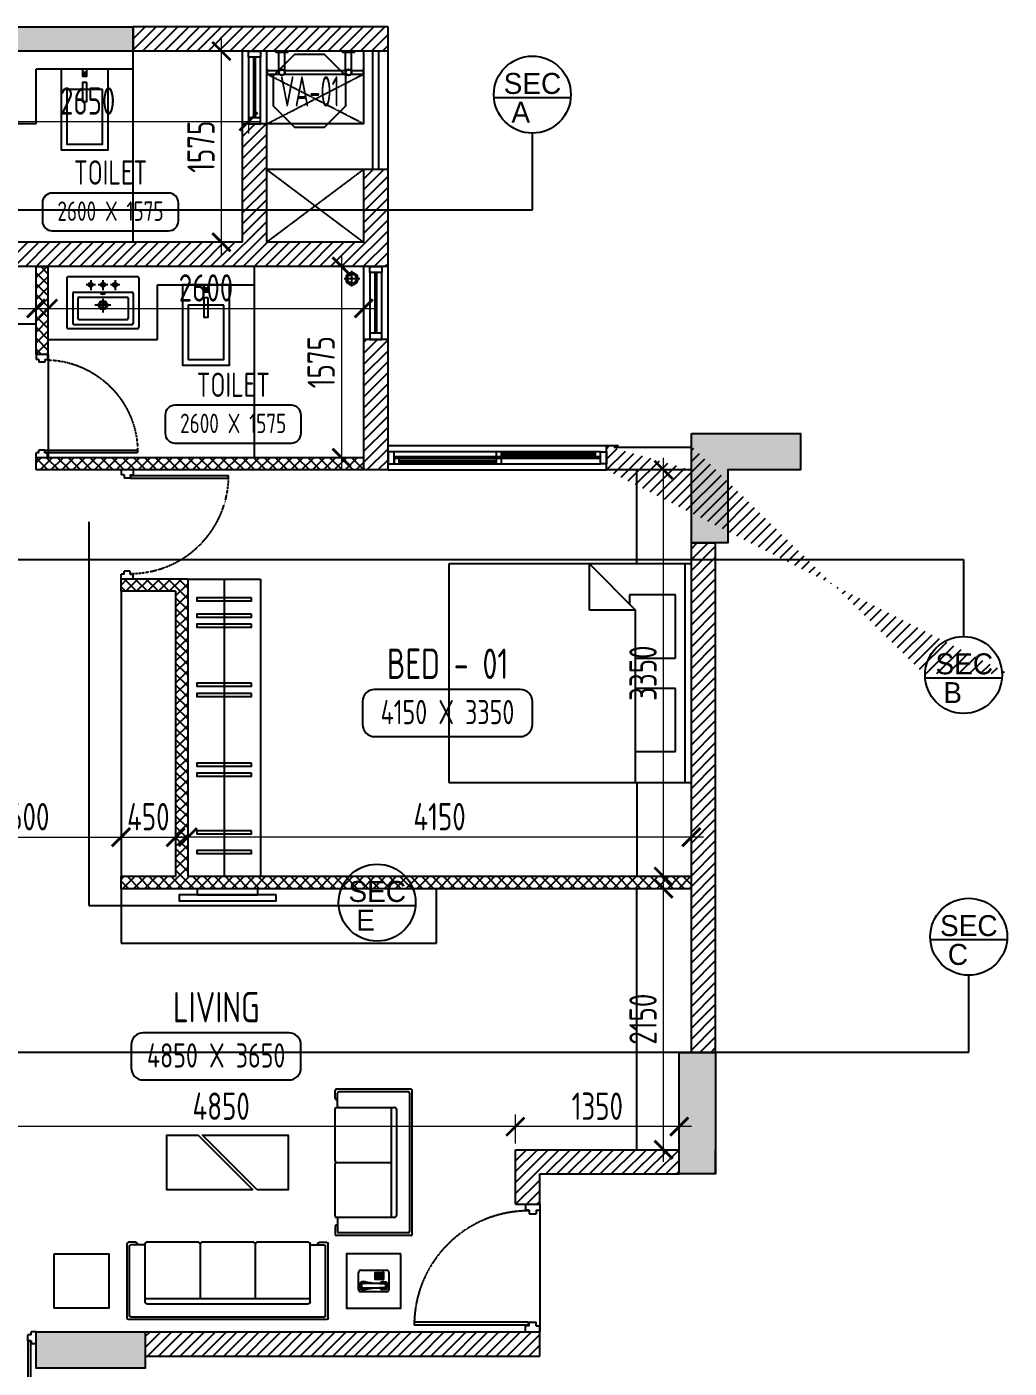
# Model space of a CAD drawing. Header units: millimetres. Extents: x -31859 to 58212, y -66440 to 17102.
# Drawn here: x 32572 to 40667, y -3136 to 7914 of the extents above; entities that cross this region are included whole.
import ezdxf
from ezdxf.enums import TextEntityAlignment as Align

# ---------------------------------------------------------------- set-up
doc = ezdxf.new("R2010")
doc.units = ezdxf.units.MM
doc.header["$LTSCALE"] = 10
doc.header["$PDMODE"] = 35
doc.header["$PDSIZE"] = 500
doc.linetypes.add('DASHED', pattern=[19.05, 12.7, -6.35])
doc.linetypes.add('HIDDEN', pattern=[9.525, 6.35, -3.175])
for name, color, linetype in [('07--DIM-1', 1, 'Continuous'), ('A--BLOCKWALL-1', 9, 'Continuous'), ('A--BLOCKWALL-2', 2, 'Continuous'), ('A--BLOCKWALL-3', 3, 'Continuous'), ('A--BLOCKWALL-HATCH', 8, 'Continuous'), ('A--CONCRETE-1', 9, 'Continuous'), ('A--DOWN', 34, 'Continuous'), ('A--FURNITURE-0', 253, 'Continuous'), ('A--FURNITURE-1', 9, 'Continuous'), ('A--GLAZING-0', 181, 'Continuous'), ('A--HATCH-1', 8, 'Continuous'), ('A--SANITARY-0', 253, 'Continuous'), ('A--SHAFT-HIDDEN', 9, 'HIDDEN'), ('A--SPACENUMBER', 2, 'Continuous'), ('A--SPACENUMBER-1', 8, 'Continuous'), ('A--SPACEREF', 3, 'Continuous'), ('A--STELWRK-1', 9, 'Continuous'), ('A--TILING-1', 8, 'Continuous'), ('A--WINREF', 7, 'Continuous'), ('A--WINREF-1', 8, 'Continuous'), ('Typical floor Column Centre line$0$X-3rd Floor Column$0$A--COL250', 250, 'Continuous'), ('Typical floor Column Centre line$0$X-3rd Floor Column$0$A--CONCRETE-4', 4, 'Continuous')]:
    doc.layers.add(name, color=color, linetype=linetype)
doc.layers.add('A--STELWRK-2', color=2, linetype='Continuous', lineweight=25)
doc.styles.add('ISO', font='isocp2.shx', dxfattribs={"width": 0.8})
doc.dimstyles.new('A-DIM-100', dxfattribs={"dimscale": 100, "dimtxt": 2.25, "dimasz": 1.5, "dimexe": 1, "dimexo": 0.5, "dimgap": 0, "dimtad": 0, "dimdec": 0, "dimzin": 12, "dimdsep": 46, "dimtxsty": 'ISO', "dimblk": 'ARCHTICK', "dimcen": 1, "dimdle": 1, "dimclrd": 8, "dimclre": 8, "dimclrt": 256, "dimadec": 0, "dimazin": 3, "dimtfac": 1, "dimtdec": 0, "dimtmove": 1, "dimatfit": 2, "dimfxl": 1, "dimtvp": 0.75, "dimtolj": 1, "dimtzin": 12, "dimlwd": 18, "dimlwe": 18, "dimarcsym": 0})
pattern_1 = [(45, (41648.204, -5986.034), (-44.90128, 44.90128), [])]
pattern_2 = [(45, (41648.204, -5986.034), (-44.90128, 44.90128), []), (135, (41648.204, -5986.034), (-44.90128, -44.90128), [])]

# ---------------------------------------------------------------- blocks, each defined once
blk = doc.blocks.new('A$C542B73FF')
at = {"layer": 'A--FURNITURE-0'}
for points in [[(-400, 50), (400, 50), (400, 100), (-400, 100)], [(-250, 0), (250, 0), (250, 50), (-250, 50)]]:
    blk.add_lwpolyline(points, close=True, dxfattribs=at)
blk = doc.blocks.new('A$C7FA855F9')
at = {"layer": 'A--FURNITURE-0', "linetype": 'Continuous'}
for p, q in [((900, 2000), (-900, 2000)), ((-900, 2000), (-900, 0)), ((900, 0), (900, 2000)), ((900, 840), (520, 460)), ((520, 840), (900, 840)), ((520, 460), (520, 840)), ((-900, 460), (520, 460)), ((-645, 460), (-645, 130)), ((-125, 130), (-125, 460)), ((125, 460), (125, 130)), ((645, 510), (570, 510)), ((645, 130), (645, 510)), ((-645, 130), (-125, 130)), ((125, 130), (645, 130)), ((-900, 50), (900, 50)), ((-900, 0), (900, 0))]:
    blk.add_line(p, q, dxfattribs=at)
blk = doc.blocks.new('A$C59C96D1E')
at = {"linetype": 'Continuous'}
for p, q in [((-2.74, 0), (2.74, 0)), ((-3.49, -9.09), (-3.49, -0.75)), ((-2.75, -0.99), (-2.75, -2.2)), ((-2.26, -1.48), (-2.26, -8.35)), ((-0.79, -0.49), (-2.25, -0.49)), ((-1.76, -0.98), (-1.28, -0.98)), ((-0.78, -8.35), (-0.78, -1.48)), ((-0.29, -2.2), (-0.29, -0.99)), ((3.49, -0.75), (3.49, -9.09)), ((-2.75, -8.84), (-2.75, -7.63)), ((-0.29, -7.63), (-0.29, -8.84)), ((2.74, -9.84), (-2.74, -9.84)), ((-0.79, -9.34), (-2.25, -9.34)), ((-1.76, -8.85), (-1.28, -8.85))]:
    blk.add_line(p, q, dxfattribs=at)
for points in [[(0.45, -5.87), (0.45, -5.37), (0.95, -5.37), (0.95, -5.87)], [(0.45, -6.47), (0.45, -5.97), (0.95, -5.97), (0.95, -6.47)], [(0.45, -7.06), (0.45, -6.56), (0.95, -6.56), (0.95, -7.06)], [(0.45, -7.66), (0.45, -7.16), (0.95, -7.16), (0.95, -7.66)], [(0.45, -8.26), (0.95, -8.26), (0.95, -7.76), (0.45, -7.76)], [(1.05, -5.87), (1.05, -5.37), (1.55, -5.37), (1.55, -5.87)], [(1.05, -6.47), (1.05, -5.97), (1.55, -5.97), (1.55, -6.47)], [(1.05, -7.06), (1.05, -6.56), (1.55, -6.56), (1.55, -7.06)], [(1.05, -7.66), (1.05, -7.16), (1.55, -7.16), (1.55, -7.66)], [(1.05, -8.26), (1.55, -8.26), (1.55, -7.76), (1.05, -7.76)], [(1.64, -5.87), (1.64, -5.37), (2.14, -5.37), (2.14, -5.87)], [(1.64, -6.47), (1.64, -5.97), (2.14, -5.97), (2.14, -6.47)], [(1.64, -7.06), (1.64, -6.56), (2.14, -6.56), (2.14, -7.06)], [(1.64, -7.66), (1.64, -7.16), (2.14, -7.16), (2.14, -7.66)], [(1.64, -8.26), (2.14, -8.26), (2.14, -7.76), (1.64, -7.76)], [(2.24, -5.87), (2.24, -5.37), (2.74, -5.37), (2.74, -5.87)], [(2.24, -6.47), (2.24, -5.97), (2.74, -5.97), (2.74, -6.47)], [(2.24, -7.06), (2.24, -6.56), (2.74, -6.56), (2.74, -7.06)], [(2.24, -7.66), (2.24, -7.16), (2.74, -7.16), (2.74, -7.66)], [(2.24, -8.26), (2.74, -8.26), (2.74, -7.76), (2.24, -7.76)]]:
    blk.add_lwpolyline(points, close=True)
for centre, radius, start, end in [((-2.74, -0.75), 0.75, 90, 180), ((2.74, -0.75), 0.75, 0, 90), ((-2.25, -0.99), 0.5, 90, 180), ((-2.25, -2.2), 0.5, 180, 270), ((-1.76, -1.48), 0.5, 90, 180), ((-1.28, -1.48), 0.5, 0, 90), ((-0.79, -0.99), 0.5, 0, 90), ((-0.79, -2.2), 0.5, 270, 0), ((-2.25, -7.63), 0.5, 90, 180), ((-1.76, -8.35), 0.5, 180, 270), ((-1.28, -8.35), 0.5, 270, 0), ((-0.79, -7.63), 0.5, 0, 90), ((-2.74, -9.09), 0.75, 180, 270), ((-2.25, -8.84), 0.5, 180, 270), ((-0.79, -8.84), 0.5, 270, 0), ((2.74, -9.09), 0.75, 270, 0)]:
    blk.add_arc(centre, radius, start, end, dxfattribs=at)
for centre, start, end in [((-30.22, -7.51), 358.28, 10.8919), ((27.18, -7.51), 169.1081, 181.72)]:
    blk.add_arc(centre, 27.97, start, end)
blk = doc.blocks.new('A$C6B576318')
at = {"layer": 'A--FURNITURE-0'}
for p, q in [((-975, 13), (-975, 736)), ((-888, 749), (-963, 749)), ((-950, 38), (-950, 711)), ((-813, 724), (-938, 724)), ((-875, 724), (-875, 736)), ((-800, 711), (-800, 736)), ((-800, 175), (-800, 711)), ((-788, 749), (-279, 749)), ((-267, 736), (-267, 200)), ((-254, 749), (254, 749)), ((267, 736), (267, 200)), ((279, 749), (788, 749)), ((800, 711), (800, 736)), ((800, 175), (800, 711)), ((813, 724), (938, 724)), ((875, 724), (875, 736)), ((888, 749), (963, 749)), ((950, 38), (950, 711)), ((975, 13), (975, 736)), ((-800, 200), (800, 200)), ((-775, 150), (775, 150)), ((-963, 0), (963, 0)), ((-938, 25), (938, 25))]:
    blk.add_line(p, q, dxfattribs=at)
for centre, radius, start, end in [((-963, 736), 12.5, 90, 180), ((-938, 711), 12.5, 90, 180), ((-888, 736), 12.5, 0, 90), ((-813, 711), 12.5, 0, 90), ((-788, 736), 12.5, 90, 180), ((-279, 736), 12.5, 0, 90), ((-254, 736), 12.5, 90, 180), ((254, 736), 12.5, 0, 90), ((279, 736), 12.5, 90, 180), ((788, 736), 12.5, 0, 90), ((813, 711), 12.5, 90, 180), ((888, 736), 12.5, 90, 180), ((938, 711), 12.5, 0, 90), ((963, 736), 12.5, 0, 90), ((-775, 175), 25, 180, 270), ((775, 175), 25, 270, 0), ((-963, 13), 12.5, 180, 270), ((-938, 38), 12.5, 180, 270), ((938, 38), 12.5, 270, 0), ((963, 13), 12.5, 270, 0)]:
    blk.add_arc(centre, radius, start, end, dxfattribs=at)
blk = doc.blocks.new('A$C64853205')
at = {"layer": 'A--FURNITURE-0'}
for p, q in [((-708, 13), (-708, 736)), ((-621, 749), (-696, 749)), ((-683, 38), (-683, 711)), ((-546, 724), (-671, 724)), ((-608, 724), (-608, 736)), ((-533, 711), (-533, 736)), ((-533, 175), (-533, 711)), ((-521, 749), (-12, 749)), ((0, 736), (0, 200)), ((13, 749), (521, 749)), ((533, 736), (533, 175)), ((546, 724), (671, 724)), ((608, 724), (608, 736)), ((621, 749), (696, 749)), ((683, 38), (683, 711)), ((708, 13), (708, 736)), ((-533, 200), (533, 200)), ((-508, 150), (508, 150)), ((-696, 0), (696, 0)), ((-671, 25), (671, 25))]:
    blk.add_line(p, q, dxfattribs=at)
for centre, radius, start, end in [((-696, 736), 12.5, 90, 180), ((-671, 711), 12.5, 90, 180), ((-621, 736), 12.5, 0, 90), ((-546, 711), 12.5, 0, 90), ((-521, 736), 12.5, 90, 180), ((-12, 736), 12.5, 0, 90), ((13, 736), 12.5, 90, 180), ((521, 736), 12.5, 0, 90), ((546, 711), 12.5, 90, 180), ((621, 736), 12.5, 90, 180), ((671, 711), 12.5, 0, 90), ((696, 736), 12.5, 0, 90), ((-508, 175), 25, 180, 270), ((508, 175), 25, 270, 0), ((-696, 13), 12.5, 180, 270), ((-671, 38), 12.5, 180, 270), ((671, 38), 12.5, 270, 0), ((696, 13), 12.5, 270, 0)]:
    blk.add_arc(centre, radius, start, end, dxfattribs=at)
blk = doc.blocks.new('A$C1CBF2325')
at = {"layer": 'A--DOWN'}
for p, q in [((100, 0), (0, 0)), ((0, 0), (0, -42)), ((100, 0), (100, -42)), ((25, -42), (0, -42)), ((25, -42), (25, -67)), ((75, -67), (25, -67)), ((75, -42), (75, -67)), ((75, -42), (100, -42)), ((78.8, -46.2), (78.8, -67)), ((78.8, -46.2), (886, -46.2)), ((78.8, -67), (886, -67)), ((886, -67), (886, -46.2)), ((75, -833), (25, -833)), ((25, -858), (25, -833)), ((75, -858), (75, -833)), ((25, -858), (0, -858)), ((0, -900), (0, -858)), ((100, -900), (0, -900)), ((75, -858), (100, -858)), ((100, -900), (100, -858))]:
    blk.add_line(p, q, dxfattribs=at)
at = {"layer": 'A--DOWN', "color": 8, "linetype": 'DASHED', "ltscale": 0.005}
blk.add_arc((78.8, -46.2), 807.5, 269.73187, 358.52905, dxfattribs=at)
blk = doc.blocks.new('A$C68464E93')
at = {"layer": 'A--BLOCKWALL-1'}
for p, q in [((600, 200), (0, 200)), ((600, 0), (0, 0))]:
    blk.add_line(p, q, dxfattribs=at)
at = {"layer": 'A--DOWN'}
for p, q in [((50, 150), (550, 150)), ((550, 50), (50, 50))]:
    blk.add_line(p, q, dxfattribs=at)
for points in [[(50, 50), (50, 150), (0, 150), (0, 50), (50, 50)], [(550, 50), (550, 150), (600, 150), (600, 50), (550, 50)]]:
    blk.add_lwpolyline(points, dxfattribs=at)
at = {"layer": 'A--GLAZING-0'}
for p, q in [((550, 107), (50, 107)), ((550, 93), (50, 93))]:
    blk.add_line(p, q, dxfattribs=at)
blk = doc.blocks.new('A$C613641B0')
at = {"layer": 'A--BLOCKWALL-1'}
for p, q in [((0, 0), (-1800, 0)), ((0, -200), (-1800, -200))]:
    blk.add_line(p, q, dxfattribs=at)
at = {"layer": 'A--DOWN'}
for p, q in [((-50, -50), (-1750, -50)), ((-1750, -93), (-93, -93)), ((-1750, -107), (-50, -107)), ((-1750, -150), (-50, -150))]:
    blk.add_line(p, q, dxfattribs=at)
for points in [[(-1750, -50), (-1750, -150), (-1800, -150), (-1800, -50)], [(-1750, -107), (-1750, -150), (-1707, -150), (-1707, -107)], [(-934, -50), (-934, -93), (-891, -93), (-891, -50)], [(-934, -107), (-934, -150), (-891, -150), (-891, -107)], [(-93, -50), (-93, -93), (-50, -93), (-50, -50)], [(-50, -50), (-50, -150), (0, -150), (0, -50)]]:
    blk.add_lwpolyline(points, close=True, dxfattribs=at)
at = {"layer": 'A--GLAZING-0'}
for p, q in [((-93, -64), (-891, -64)), ((-93, -78), (-891, -78)), ((-934, -122), (-1707, -122)), ((-934, -136), (-1707, -136))]:
    blk.add_line(p, q, dxfattribs=at)
blk = doc.blocks.new('A$C76363F86-flat-10')
at = {"layer": 'A--SANITARY-0'}
for points in [[(0, -0.193), (0, 0.193), (-0.663, 0.193), (-0.663, -0.193)], [(-0.167, -0.146), (-0.167, 0.146), (-0.616, 0.146), (-0.616, -0.146)], [(-0.108, -0.017), (-0.108, 0.017), (-0.266, 0.017), (-0.266, -0.017)], [(0, -0.017), (0, 0.017), (-0.057, 0.017), (-0.057, -0.017)], [(-0.027, -0.009), (-0.027, 0.008), (-0.05, 0.008), (-0.05, -0.009)]]:
    blk.add_lwpolyline(points, close=True, dxfattribs=at)
blk = doc.blocks.new('A$C302618AE')
at = {"layer": 'A--SANITARY-0'}
for p, q in [((-287, 0), (287, 0)), ((-297, -10), (-297, -416)), ((-60, -67), (-138, -67)), ((-100, -30), (-100, -110)), ((40, -67), (-38, -67)), ((1, -30), (1, -110)), ((141, -67), (63, -67)), ((101, -30), (101, -110)), ((297, -10), (297, -416)), ((-247, -138), (-247, -383)), ((-237, -128), (240, -128)), ((-206, -178), (-206, -343)), ((-196, -168), (199, -168)), ((0, -183), (0, -295)), ((209, -178), (209, -343)), ((250, -138), (250, -383)), ((65, -236), (-65, -236)), ((-287, -426), (287, -426)), ((-237, -393), (240, -393)), ((-196, -353), (199, -353))]:
    blk.add_line(p, q, dxfattribs=at)
for centre, radius in [((-100, -67), 17.8), ((1, -67), 17.8), ((101, -67), 17.8), ((1, -235), 36.3), ((1, -235), 25)]:
    blk.add_circle(centre, radius, dxfattribs=at)
for centre, start, end in [((-287, -10), 90, 180), ((287, -10), 0, 90), ((-237, -138), 90, 180), ((-196, -178), 90, 180), ((199, -178), 0, 90), ((240, -138), 0, 90), ((-287, -416), 180, 270), ((-237, -383), 180, 270), ((-196, -343), 180, 270), ((199, -343), 270, 0), ((240, -383), 270, 0), ((287, -416), 270, 0)]:
    blk.add_arc(centre, 10, start, end, dxfattribs=at)
blk.add_ellipse((0, -141), major_axis=(17.6, 0), ratio=0.318204, dxfattribs=at)
blk = doc.blocks.new('A$C704305AF')
at = {"layer": 'A--SANITARY-0'}
for p, q in [((0, 0.064), (0, -0.064)), ((0.064, 0), (-0.064, 0))]:
    blk.add_line(p, q, dxfattribs=at)
for major_axis, start_param, end_param in [((0, 0.0508), 3.141593, 9.424778), ((0, 0.0381), 6.283185307145827, 12.56637061432541)]:
    blk.add_ellipse((0, 0), major_axis=major_axis, ratio=1, start_param=start_param, end_param=end_param, dxfattribs=at)
blk = doc.blocks.new('SPACE')
at = {"layer": 'A--SPACENUMBER-1'}
blk.add_lwpolyline([(-600, 0), (600, 0, 0.414213562), (700, 100), (700, 288.5, 0.414213562), (600, 388.5), (-600, 388.5, 0.414213562), (-700, 288.5), (-700, 100, 0.414213562), (-600, 0, -0.052514465)], format="xyb", dxfattribs=at)
at = {"layer": 'A--SPACENUMBER', "style": 'ISO', "width": 0.8, "flags": 4}
blk.add_attdef('01', text='', height=250, dxfattribs=at).set_placement((0.455, 202.41), align=Align.MIDDLE)
at = {"layer": 'A--SPACEREF', "style": 'ISO', "width": 0.8, "flags": 4}
blk.add_attdef('S', text='', height=300, dxfattribs=at).set_placement((1.35, 474.975), align=Align.CENTER)
blk = doc.blocks.new('AL-OP')
at = {"layer": 'A--WINREF-1'}
blk.add_lwpolyline([(-124, 300), (-300, 124), (-300, -124), (-124, -300), (124, -300), (300, -124), (300, 124), (124, 300)], close=True, dxfattribs=at)
at = {"layer": 'A--WINREF', "style": 'ISO', "width": 0.6}
blk.add_attdef('AL-OP', text='', height=250, dxfattribs=at).set_placement((3, -5), align=Align.MIDDLE)
blk = doc.blocks.new('A$C3A434446')
at = {"layer": 'A--STELWRK-1', "color": 1}
for p, q in [((110, 939), (110, 1089)), ((160, 939), (160, 1089)), ((660, 939), (660, 1089)), ((710, 939), (710, 1089)), ((15, 939), (115, 939)), ((15, 909), (115, 909)), ((155, 939), (665, 939)), ((155, 909), (665, 909)), ((705, 939), (805, 939)), ((705, 909), (805, 909))]:
    blk.add_line(p, q, dxfattribs=at)
at = {"layer": 'A--STELWRK-1'}
for points in [[(85, 1099), (85, 1089), (185, 1089), (185, 1099)], [(635, 1099), (635, 1089), (735, 1089), (735, 1099)], [(15, 899), (10, 899), (10, 949), (15, 949)], [(805, 899), (810, 899), (810, 949), (805, 949)]]:
    blk.add_lwpolyline(points, close=True, dxfattribs=at)
at = {"layer": 'A--STELWRK-2'}
for centre, radius in [((135, 924), 25), ((135, 924), 22), ((685, 924), 25), ((685, 924), 22)]:
    blk.add_circle(centre, radius, dxfattribs=at)
blk = doc.blocks.new('_ArchTick')
at = {"color": 0, "const_width": 0.15}
blk.add_lwpolyline([(-0.5, -0.5), (0.5, 0.5)], dxfattribs=at)
blk = doc.blocks.new('*D239')
at = {"layer": '07--DIM-1', "color": 8, "lineweight": 18}
for p, q in [((36598, -1286), (36598, -1046)), ((37948, -1286), (37948, -1046)), ((38048, -1146), (36498, -1146))]:
    blk.add_line(p, q, dxfattribs=at)
at = {"layer": 'Defpoints', "color": 0}
for p in [(36598, -1146), (36598, -1336), (37948, -1336)]:
    blk.add_point(p, dxfattribs=at)
at = {"layer": '07--DIM-1', "color": 8, "lineweight": 18, "xscale": 150, "yscale": 150, "zscale": 150, "rotation": 180}
blk.add_blockref('_ArchTick', (36598, -1146), dxfattribs=at)
at = {"layer": '07--DIM-1', "color": 8, "lineweight": 18, "xscale": 150, "yscale": 150, "zscale": 150}
blk.add_blockref('_ArchTick', (37948, -1146), dxfattribs=at)
at = {"layer": '07--DIM-1', "insert": (37273, -978), "char_height": 225, "attachment_point": 5, "style": 'ISO'}
blk.add_mtext('\\A1;1350', dxfattribs=at)
blk = doc.blocks.new('*D240')
at = {"layer": '07--DIM-1', "color": 8, "lineweight": 18}
for p, q in [((31748, -1286), (31748, -1046)), ((36598, -1286), (36598, -1046)), ((36698, -1146), (31648, -1146))]:
    blk.add_line(p, q, dxfattribs=at)
at = {"layer": 'Defpoints', "color": 0}
for p in [(31748, -1146), (31748, -1336), (36598, -1336)]:
    blk.add_point(p, dxfattribs=at)
at = {"layer": '07--DIM-1', "color": 8, "lineweight": 18, "xscale": 150, "yscale": 150, "zscale": 150, "rotation": 180}
blk.add_blockref('_ArchTick', (31748, -1146), dxfattribs=at)
at = {"layer": '07--DIM-1', "color": 8, "lineweight": 18, "xscale": 150, "yscale": 150, "zscale": 150}
blk.add_blockref('_ArchTick', (36598, -1146), dxfattribs=at)
at = {"layer": '07--DIM-1', "insert": (34173, -978), "char_height": 225, "attachment_point": 5, "style": 'ISO'}
blk.add_mtext('\\A1;4850', dxfattribs=at)
blk = doc.blocks.new('*D241')
at = {"layer": '07--DIM-1', "color": 8, "lineweight": 18}
for p, q in [((33898, 964), (33898, 1338)), ((38048, 964), (38048, 1338)), ((38148, 1238), (33798, 1238))]:
    blk.add_line(p, q, dxfattribs=at)
at = {"layer": 'Defpoints', "color": 0}
for p in [(33898, 1238), (33898, 914), (38048, 914)]:
    blk.add_point(p, dxfattribs=at)
at = {"layer": '07--DIM-1', "color": 8, "lineweight": 18, "xscale": 150, "yscale": 150, "zscale": 150, "rotation": 180}
blk.add_blockref('_ArchTick', (33898, 1238), dxfattribs=at)
at = {"layer": '07--DIM-1', "color": 8, "lineweight": 18, "xscale": 150, "yscale": 150, "zscale": 150}
blk.add_blockref('_ArchTick', (38048, 1238), dxfattribs=at)
at = {"layer": '07--DIM-1', "insert": (35973, 1407), "char_height": 225, "attachment_point": 5, "style": 'ISO'}
blk.add_mtext('\\A1;4150', dxfattribs=at)
blk = doc.blocks.new('*D243')
at = {"layer": '07--DIM-1', "color": 8, "lineweight": 18}
for p, q in [((31748, 964), (31748, 1338)), ((33348, 964), (33348, 1338)), ((31648, 1238), (33448, 1238))]:
    blk.add_line(p, q, dxfattribs=at)
at = {"layer": 'Defpoints', "color": 0}
for p in [(33348, 1238), (31748, 914), (33348, 914)]:
    blk.add_point(p, dxfattribs=at)
at = {"layer": '07--DIM-1', "color": 8, "lineweight": 18, "xscale": 150, "yscale": 150, "zscale": 150, "rotation": 180}
blk.add_blockref('_ArchTick', (31748, 1238), dxfattribs=at)
at = {"layer": '07--DIM-1', "color": 8, "lineweight": 18, "xscale": 150, "yscale": 150, "zscale": 150}
blk.add_blockref('_ArchTick', (33348, 1238), dxfattribs=at)
at = {"layer": '07--DIM-1', "insert": (32548, 1407), "char_height": 225, "attachment_point": 5, "style": 'ISO'}
blk.add_mtext('\\A1;1600', dxfattribs=at)
blk = doc.blocks.new('*D246')
at = {"layer": '07--DIM-1', "color": 8, "lineweight": 18}
for p, q in [((37819, -1436), (37819, 914)), ((37898, 814), (37719, 814)), ((37898, -1336), (37719, -1336))]:
    blk.add_line(p, q, dxfattribs=at)
at = {"layer": 'Defpoints', "color": 0}
for p in [(37819, 814), (37948, 814), (37948, -1336)]:
    blk.add_point(p, dxfattribs=at)
at = {"layer": '07--DIM-1', "color": 8, "lineweight": 18, "xscale": 150, "yscale": 150, "zscale": 150}
for p, rotation in [((37819, 814), 90), ((37819, -1336), 270)]:
    blk.add_blockref('_ArchTick', p, dxfattribs=dict(at, rotation=rotation))
at = {"layer": '07--DIM-1', "insert": (37650, -261), "char_height": 225, "attachment_point": 5, "rotation": 90, "style": 'ISO'}
blk.add_mtext('\\A1;2150', dxfattribs=at)
blk = doc.blocks.new('*D247')
at = {"layer": '07--DIM-1', "color": 8, "lineweight": 18}
for p, q in [((37819, 814), (37819, 4364)), ((37998, 4264), (37719, 4264)), ((37998, 914), (37719, 914))]:
    blk.add_line(p, q, dxfattribs=at)
at = {"layer": 'Defpoints', "color": 0}
for p in [(37819, 4264), (38048, 4264), (38048, 914)]:
    blk.add_point(p, dxfattribs=at)
at = {"layer": '07--DIM-1', "color": 8, "lineweight": 18, "xscale": 150, "yscale": 150, "zscale": 150}
for p, rotation in [((37819, 4264), 90), ((37819, 914), 270)]:
    blk.add_blockref('_ArchTick', p, dxfattribs=dict(at, rotation=rotation))
at = {"layer": '07--DIM-1', "insert": (37650, 2589), "char_height": 225, "attachment_point": 5, "rotation": 90, "style": 'ISO'}
blk.add_mtext('\\A1;3350', dxfattribs=at)
blk = doc.blocks.new('*D249')
at = {"layer": '07--DIM-1', "color": 8, "lineweight": 18}
for p, q in [((31748, 7664), (31748, 7034)), ((34398, 7614), (34398, 7034)), ((31648, 7134), (34498, 7134))]:
    blk.add_line(p, q, dxfattribs=at)
at = {"layer": 'Defpoints', "color": 0}
for p in [(31748, 7714), (34398, 7664), (34398, 7134)]:
    blk.add_point(p, dxfattribs=at)
at = {"layer": '07--DIM-1', "color": 8, "lineweight": 18, "xscale": 150, "yscale": 150, "zscale": 150, "rotation": 180}
blk.add_blockref('_ArchTick', (31748, 7134), dxfattribs=at)
at = {"layer": '07--DIM-1', "color": 8, "lineweight": 18, "xscale": 150, "yscale": 150, "zscale": 150}
blk.add_blockref('_ArchTick', (34398, 7134), dxfattribs=at)
at = {"layer": '07--DIM-1', "insert": (33073, 7303), "char_height": 225, "attachment_point": 5, "style": 'ISO'}
blk.add_mtext('\\A1;2650', dxfattribs=at)
blk = doc.blocks.new('*D252')
at = {"layer": '07--DIM-1', "color": 8, "lineweight": 18}
for p, q in [((34175, 6039), (34175, 7814)), ((34298, 7714), (34075, 7714)), ((34298, 6139), (34075, 6139))]:
    blk.add_line(p, q, dxfattribs=at)
at = {"layer": 'Defpoints', "color": 0}
for p in [(34175, 7714), (34348, 7714), (34348, 6139)]:
    blk.add_point(p, dxfattribs=at)
at = {"layer": '07--DIM-1', "color": 8, "lineweight": 18, "xscale": 150, "yscale": 150, "zscale": 150}
for p, rotation in [((34175, 7714), 90), ((34175, 6139), 270)]:
    blk.add_blockref('_ArchTick', p, dxfattribs=dict(at, rotation=rotation))
at = {"layer": '07--DIM-1', "insert": (34007, 6926), "char_height": 225, "attachment_point": 5, "rotation": 90, "style": 'ISO'}
blk.add_mtext('\\A1;1575', dxfattribs=at)
blk = doc.blocks.new('*D253')
at = {"layer": '07--DIM-1', "color": 8, "lineweight": 18}
for p, q in [((31748, 5889), (31748, 5494)), ((32648, 5889), (32648, 5494)), ((31648, 5594), (32748, 5594))]:
    blk.add_line(p, q, dxfattribs=at)
at = {"layer": 'Defpoints', "color": 0}
for p in [(31748, 5939), (32648, 5939), (32648, 5594)]:
    blk.add_point(p, dxfattribs=at)
at = {"layer": '07--DIM-1', "color": 8, "lineweight": 18, "xscale": 150, "yscale": 150, "zscale": 150, "rotation": 180}
blk.add_blockref('_ArchTick', (31748, 5594), dxfattribs=at)
at = {"layer": '07--DIM-1', "color": 8, "lineweight": 18, "xscale": 150, "yscale": 150, "zscale": 150}
blk.add_blockref('_ArchTick', (32648, 5594), dxfattribs=at)
at = {"layer": '07--DIM-1', "insert": (32198, 5763), "char_height": 225, "attachment_point": 5, "style": 'ISO'}
blk.add_mtext('\\A1;900', dxfattribs=at)
blk = doc.blocks.new('*D254')
at = {"layer": '07--DIM-1', "color": 8, "lineweight": 18}
for p, q in [((32748, 5889), (32748, 5494)), ((35348, 5889), (35348, 5494)), ((32648, 5594), (35448, 5594))]:
    blk.add_line(p, q, dxfattribs=at)
at = {"layer": 'Defpoints', "color": 0}
for p in [(32748, 5939), (35348, 5939), (35348, 5594)]:
    blk.add_point(p, dxfattribs=at)
at = {"layer": '07--DIM-1', "color": 8, "lineweight": 18, "xscale": 150, "yscale": 150, "zscale": 150, "rotation": 180}
blk.add_blockref('_ArchTick', (32748, 5594), dxfattribs=at)
at = {"layer": '07--DIM-1', "color": 8, "lineweight": 18, "xscale": 150, "yscale": 150, "zscale": 150}
blk.add_blockref('_ArchTick', (35348, 5594), dxfattribs=at)
at = {"layer": '07--DIM-1', "insert": (34048, 5763), "char_height": 225, "attachment_point": 5, "style": 'ISO'}
blk.add_mtext('\\A1;2600', dxfattribs=at)
blk = doc.blocks.new('*D255')
at = {"layer": '07--DIM-1', "color": 8, "lineweight": 18}
for p, q in [((35166, 6039), (35166, 4264)), ((35298, 5939), (35066, 5939)), ((35298, 4364), (35066, 4364))]:
    blk.add_line(p, q, dxfattribs=at)
at = {"layer": 'Defpoints', "color": 0}
for p in [(35348, 5939), (35166, 4364), (35348, 4364)]:
    blk.add_point(p, dxfattribs=at)
at = {"layer": '07--DIM-1', "color": 8, "lineweight": 18, "xscale": 150, "yscale": 150, "zscale": 150}
for p, rotation in [((35166, 5939), 90), ((35166, 4364), 270)]:
    blk.add_blockref('_ArchTick', p, dxfattribs=dict(at, rotation=rotation))
at = {"layer": '07--DIM-1', "insert": (34997, 5151), "char_height": 225, "attachment_point": 5, "rotation": 90, "style": 'ISO'}
blk.add_mtext('\\A1;1575', dxfattribs=at)
blk = doc.blocks.new('*D256')
at = {"layer": '07--DIM-1', "color": 8, "lineweight": 18}
for p, q in [((33348, 964), (33348, 1338)), ((33798, 964), (33798, 1338)), ((33248, 1238), (33898, 1238))]:
    blk.add_line(p, q, dxfattribs=at)
at = {"layer": 'Defpoints', "color": 0}
for p in [(33798, 1238), (33348, 914), (33798, 914)]:
    blk.add_point(p, dxfattribs=at)
at = {"layer": '07--DIM-1', "color": 8, "lineweight": 18, "xscale": 150, "yscale": 150, "zscale": 150, "rotation": 180}
blk.add_blockref('_ArchTick', (33348, 1238), dxfattribs=at)
at = {"layer": '07--DIM-1', "color": 8, "lineweight": 18, "xscale": 150, "yscale": 150, "zscale": 150}
blk.add_blockref('_ArchTick', (33798, 1238), dxfattribs=at)
at = {"layer": '07--DIM-1', "insert": (33573, 1407), "char_height": 225, "attachment_point": 5, "style": 'ISO'}
blk.add_mtext('\\A1;450', dxfattribs=at)

msp = doc.modelspace()

# ---------------------------------------------------------------- hatches: boundary and pattern name
at = {"layer": 'A--BLOCKWALL-HATCH'}
h = msp.add_hatch(dxfattribs=at)
h.set_pattern_fill('ANSI37', color=256, scale=20, style=0)
h.set_pattern_definition(pattern_2)
h.paths.add_polyline_path([(32648.2, 5939), (32748.2, 5939), (32748.2, 5214), (32648.2, 5214)])
h = msp.add_hatch(dxfattribs=at)
h.set_pattern_fill('ANSI37', color=256, scale=20, style=0)
h.set_pattern_definition(pattern_2)
h.paths.add_polyline_path([(35348.2, 4264), (32648.2, 4264), (32648.2, 4364), (35348.2, 4364)])
h = msp.add_hatch(dxfattribs=at)
h.set_pattern_fill('ANSI37', color=256, scale=20, style=0)
h.set_pattern_definition(pattern_2)
h.paths.add_polyline_path([(33798.2, 2139), (33798.2, 2039), (33798.2, 914), (33348.2, 914), (33348.2, 814), (38048.2, 814), (38048.2, 914), (33898.2, 914), (33898.2, 3364), (33348.2, 3364), (33348.2, 3264), (33798.2, 3264)])
at = {"layer": 'A--HATCH-1'}
h = msp.add_hatch(dxfattribs=at)
h.set_pattern_fill('ANSI31', color=256, scale=20, style=0)
h.set_pattern_definition(pattern_1)
h.paths.add_polyline_path([(35548.2, 7714), (33448.2, 7714), (33448.2, 7914), (35548.2, 7914)])
h = msp.add_hatch(dxfattribs=at)
h.set_pattern_fill('ANSI31', color=256, scale=20, style=0)
h.set_pattern_definition(pattern_1)
h.paths.add_polyline_path([(35548.2, 6739), (35348.2, 6739), (35348.2, 6139), (34548.2, 6139), (34548.2, 7114), (34348.2, 7114), (34348.2, 6139), (31648.2, 6139), (31648.2, 5939), (35548.2, 5939)])
h = msp.add_hatch(dxfattribs=at)
h.set_pattern_fill('ANSI31', color=256, scale=20, style=0)
h.set_pattern_definition(pattern_1)
h.paths.add_polyline_path([(35548.2, 5339), (35348.2, 5339), (35348.2, 4264), (35548.2, 4264)])
h = msp.add_hatch(dxfattribs=at)
h.set_pattern_fill('ANSI31', color=256, scale=20, style=0)
h.set_pattern_definition(pattern_1)
edge = h.paths.add_edge_path()
edge.add_line((39967.4, 2585.4), (40667.4, 2585.4))
edge.add_line((37348.2, 4264), (37348.2, 4464))
edge.add_line((38048.2, 4264), (37348.2, 4264))
edge.add_line((38048.2, 4264), (38048.2, 4464))
h = msp.add_hatch(dxfattribs=at)
h.set_pattern_fill('ANSI31', color=256, scale=20, style=0)
h.set_pattern_definition(pattern_1)
h.paths.add_polyline_path([(38048.2, -536), (38248.2, -536), (38248.2, 3664), (38048.2, 3664)])
h = msp.add_hatch(dxfattribs=at)
h.set_pattern_fill('ANSI31', color=256, scale=20, style=0)
h.set_pattern_definition(pattern_1)
h.paths.add_polyline_path([(37948.2, -1536), (37948.2, -1336), (36598.2, -1336), (36598.2, -1786), (36798.2, -1786), (36798.2, -1536)])
h = msp.add_hatch(dxfattribs=at)
h.set_pattern_fill('ANSI31', color=256, scale=20, style=0)
h.set_pattern_definition([(45, (41648.204, 51113.966), (-44.90128, 44.90128), [])])
h.paths.add_polyline_path([(33548.2, -3036), (36798.2, -3036), (36798.2, -2836), (33548.2, -2836)])
at = {"layer": 'Typical floor Column Centre line$0$X-3rd Floor Column$0$A--COL250'}
h = msp.add_hatch(color=256, dxfattribs=at)
h.dxf.hatch_style = 1
h.paths.add_polyline_path([(32198.2, 7914), (33448.2, 7914), (33448.2, 7714), (32198.2, 7714)])
h = msp.add_hatch(color=256, dxfattribs=at)
h.dxf.hatch_style = 1
h.paths.add_polyline_path([(38348.2, 4264), (38948.2, 4264), (38948.2, 4564), (38048.2, 4564), (38048.2, 3664), (38348.2, 3664)])
h = msp.add_hatch(color=256, dxfattribs=at)
h.dxf.hatch_style = 1
h.paths.add_polyline_path([(37948.2, -1536), (37948.2, -536), (38248.2, -536), (38248.2, -1536)])
h = msp.add_hatch(color=256, dxfattribs=at)
h.dxf.hatch_style = 1
h.paths.add_polyline_path([(32648.2, -2836), (33548.2, -2836), (33548.2, -3136), (32648.2, -3136)])

# ---------------------------------------------------------------- linework, layer by layer
at = {"color": 6}
for p, q in [((36421.4, 7333), (37054.2, 7333)), ((36737.8, 6405.2), (36737.8, 7038.3)), ((24363.7, 6405.2), (36737.8, 6405.2)), ((37407.9, 4452.4), (38040.7, 4452.4)), ((33082.4, 3835.1), (33082.4, 676.4)), ((24363.7, 3524.7), (40291.2, 3524.7)), ((40291.2, 3524.7), (40291.2, 2891.6)), ((39980.3, 2551.9), (40613.1, 2551.9)), ((33082.4, 676.4), (35142.2, 676.4)), ((35142.2, 676.4), (35775, 676.4)), ((40017.5, 395.1), (40650.3, 395.1)), ((40333.9, -532.6), (40333.9, 100.5)), ((24363.7, -532.6), (40333.9, -532.6))]:
    msp.add_line(p, q, dxfattribs=at)
msp.add_line((28982.1, -532.6), (40333.9, -532.6))
for centre in [(36737.8, 7355.5), (40291.2, 2574.4), (35458.6, 698.9), (40333.9, 417.7)]:
    msp.add_circle(centre, 317.2, dxfattribs=at)
at = {"layer": 'A--BLOCKWALL-2'}
for p, q in [((32648.2, 5214), (32648.2, 5939)), ((32648.2, 5939), (32748.2, 5939)), ((32748.2, 5214), (32748.2, 5939)), ((32748.2, 5214), (32648.2, 5214)), ((37348.2, 4464), (37448.2, 4464)), ((32648.2, 4264), (32648.2, 4364)), ((35348.2, 4364), (32648.2, 4364)), ((35348.2, 4264), (35348.2, 4364)), ((35348.2, 4264), (32648.2, 4264)), ((33348.2, 3264), (33348.2, 3364)), ((33898.2, 3364), (33348.2, 3364)), ((33898.2, 3364), (33898.2, 914)), ((33798.2, 3264), (33348.2, 3264)), ((33798.2, 3264), (33798.2, 2139)), ((33798.2, 2139), (33798.2, 2039)), ((33798.2, 2039), (33798.2, 914)), ((33348.2, 814), (33348.2, 914)), ((33798.2, 914), (33348.2, 914)), ((38048.2, 914), (33898.2, 914)), ((38048.2, 814), (38048.2, 914)), ((38248.2, 814), (38248.2, 914)), ((38048.2, 814), (33348.2, 814))]:
    msp.add_line(p, q, dxfattribs=at)
at = {"layer": 'A--BLOCKWALL-3'}
for p, q in [((33448.2, 7714), (33448.2, 7914)), ((35548.2, 7914), (33448.2, 7914)), ((35548.2, 7714), (35548.2, 7914)), ((35548.2, 7714), (33448.2, 7714)), ((34348.2, 6139), (34348.2, 7114)), ((34548.2, 7114), (34348.2, 7114)), ((34548.2, 6139), (34548.2, 7114)), ((35348.2, 6139), (35348.2, 6739)), ((35548.2, 6739), (35348.2, 6739)), ((35548.2, 5939), (35548.2, 6739)), ((34348.2, 6139), (31648.2, 6139)), ((35348.2, 6139), (34548.2, 6139)), ((35548.2, 5939), (31648.2, 5939)), ((35348.2, 4264), (35348.2, 5339)), ((35548.2, 5339), (35348.2, 5339)), ((35548.2, 4264), (35548.2, 5339)), ((38048.2, 4564), (38248.2, 4564)), ((37348.2, 4264), (37348.2, 4464)), ((38048.2, 4264), (38048.2, 4464)), ((35548.2, 4264), (35348.2, 4264)), ((38048.2, 4264), (37348.2, 4264)), ((38048.2, -536), (38048.2, 3664)), ((38048.2, 3664), (38248.2, 3664)), ((38248.2, -536), (38248.2, 3664)), ((38048.2, -536), (38248.2, -536)), ((36598.2, -1786), (36598.2, -1336)), ((36598.2, -1336), (37948.2, -1336)), ((37948.2, -1536), (37948.2, -1336)), ((38248.2, -1536), (38248.2, -1336)), ((36798.2, -1786), (36798.2, -1536)), ((36798.2, -1536), (37948.2, -1536)), ((36598.2, -1786), (36798.2, -1786)), ((33548.2, -2836), (33548.2, -3036)), ((33548.2, -2836), (36798.2, -2836)), ((36798.2, -3036), (36798.2, -2836)), ((33548.2, -3036), (36798.2, -3036))]:
    msp.add_line(p, q, dxfattribs=at)
at = {"layer": 'A--CONCRETE-1'}
for p, q in [((35348.2, 7114), (35348.2, 7714)), ((35548.2, 6739), (35548.2, 7714)), ((35348.2, 7114), (34548.2, 7114)), ((35348.2, 6739), (34548.2, 6739))]:
    msp.add_line(p, q, dxfattribs=at)
at = {"layer": 'A--FURNITURE-0'}
for p, q in [((37598.2, 3489), (37598.2, 4264)), ((33348.2, 3264), (33348.2, 914)), ((37598.2, 1689), (37598.2, 914)), ((33348.2, 814), (33348.2, 364)), ((35948.2, 364), (35948.2, 814)), ((37598.2, -1336), (37598.2, 814)), ((33348.2, 364), (35948.2, 364))]:
    msp.add_line(p, q, dxfattribs=at)
at = {"layer": 'A--FURNITURE-0', "elevation": 0}
for points in [[(34433.5, -1665.7), (33726.2, -1665.7), (33726.2, -1215.7), (33983.5, -1215.7)], [(34468.9, -1665.7), (34018.9, -1215.7), (34726.2, -1215.7), (34726.2, -1665.7)], [(32797.5, -2192.8), (33247.5, -2192.8), (33247.5, -2642.8), (32797.5, -2642.8)], [(35655, -2192.8), (35205, -2192.8), (35205, -2642.8), (35655, -2642.8)]]:
    msp.add_lwpolyline(points, close=True, dxfattribs=at)
at = {"layer": 'A--FURNITURE-1'}
for p, q in [((33898.2, 3364), (34498.2, 3364)), ((34198.2, 3364), (34198.2, 914)), ((34498.2, 3364), (34498.2, 914))]:
    msp.add_line(p, q, dxfattribs=at)
for points in [[(34423.2, 3209.6), (33973.2, 3209.6), (33973.2, 3184.6), (34423.2, 3184.6), (34423.2, 3209.6)], [(34423.2, 3075.8), (33973.2, 3075.8), (33973.2, 3050.8), (34423.2, 3050.8), (34423.2, 3075.8)], [(34423.2, 2992), (33973.2, 2992), (33973.2, 2967), (34423.2, 2967), (34423.2, 2992)], [(34423.2, 2506.4), (33973.2, 2506.4), (33973.2, 2481.4), (34423.2, 2481.4), (34423.2, 2506.4)], [(34423.2, 2422.6), (33973.2, 2422.6), (33973.2, 2397.6), (34423.2, 2397.6), (34423.2, 2422.6)], [(34423.2, 1849.3), (33973.2, 1849.3), (33973.2, 1824.3), (34423.2, 1824.3), (34423.2, 1849.3)], [(34423.2, 1765.5), (33973.2, 1765.5), (33973.2, 1740.5), (34423.2, 1740.5), (34423.2, 1765.5)], [(34423.2, 1290.5), (33973.2, 1290.5), (33973.2, 1265.5), (34423.2, 1265.5), (34423.2, 1290.5)], [(34423.2, 1129.5), (33973.2, 1129.5), (33973.2, 1104.5), (34423.2, 1104.5), (34423.2, 1129.5)]]:
    msp.add_lwpolyline(points, dxfattribs=at)
at = {"layer": 'A--SHAFT-HIDDEN', "ltscale": 0.01}
for p, q in [((34548.2, 7114), (35343.2, 7522.9)), ((35348.2, 7114), (34553.2, 7522.9)), ((34548.2, 6739), (35348.2, 6139)), ((35348.2, 6739), (34548.2, 6139))]:
    msp.add_line(p, q, dxfattribs=at)
at = {"layer": 'A--STELWRK-1', "color": 1}
for p, q in [((35423.2, 6739), (35423.2, 7714)), ((35473.2, 6739), (35473.2, 7714))]:
    msp.add_line(p, q, dxfattribs=at)
at = {"layer": 'A--TILING-1'}
for p, q in [((33448.2, 6139), (33448.2, 7714)), ((32648.2, 7114), (32648.2, 7564)), ((33448.2, 7564), (32648.2, 7564)), ((32648.2, 7114), (31748.2, 7114)), ((34448.2, 4364), (34448.2, 5939)), ((33648.2, 5339), (33648.2, 5789)), ((33648.2, 5789), (34448.2, 5789)), ((32648.2, 5464), (31748.2, 5464)), ((32748.2, 5339), (33648.2, 5339)), ((32748.2, 5214), (32748.2, 4364)), ((36798.2, -1786), (36798.2, -2836))]:
    msp.add_line(p, q, dxfattribs=at)
at = {"layer": 'Typical floor Column Centre line$0$X-3rd Floor Column$0$A--CONCRETE-4'}
for points in [[(32198.2, 7914), (33448.2, 7914), (33448.2, 7714), (32198.2, 7714)], [(38048.2, 4564), (38948.2, 4564), (38948.2, 4264), (38348.2, 4264), (38348.2, 3664), (38048.2, 3664)], [(37948.2, -1536), (37948.2, -536), (38248.2, -536), (38248.2, -1536)], [(32648.2, -2836), (33548.2, -2836), (33548.2, -3136), (32648.2, -3136)]]:
    msp.add_lwpolyline(points, close=True, dxfattribs=at)

# ---------------------------------------------------------------- block references
msp.add_blockref('A$C3A434446', (34538.2, 6615))
at = {"layer": 'A--DOWN', "extrusion": (0, 0, -1), "zscale": -1, "rotation": 270}
for p in [(-34548.2, 7714), (-35548.2, 5939)]:
    msp.add_blockref('A$C68464E93', p, dxfattribs=at)
at = {"layer": 'A--DOWN', "rotation": 180}
for p, xscale, yscale, zscale in [((32648.2, 4364), -0.9444444444379769, 0.9444444444452529, 0.9444444444443835), ((36798.2, -2836), 1.166666666671517, 1.166666666667879, 1.166666666666667)]:
    msp.add_blockref('A$C1CBF2325', p, dxfattribs=dict(at, xscale=xscale, yscale=yscale, zscale=zscale))
msp.add_blockref('A$C613641B0', (35548.2, 4264), dxfattribs=at)
at = {"layer": 'A--DOWN', "extrusion": (0, 0, -1), "xscale": -1, "zscale": -1}
msp.add_blockref('A$C1CBF2325', (-33348.2, 4264), dxfattribs=at)
at = {"layer": 'A--DOWN', "extrusion": (0, 0, -1), "xscale": -1, "zscale": -1, "rotation": 90}
msp.add_blockref('A$C1CBF2325', (-32648.2, -2836), dxfattribs=at)
at = {"layer": 'A--FURNITURE-0'}
for name, p, rotation in [('A$C7FA855F9', (38048.2, 2589), 90), ('A$C542B73FF', (34226.2, 814), 180)]:
    msp.add_blockref(name, p, dxfattribs=dict(at, rotation=rotation))
at = {"layer": 'A--FURNITURE-0', "extrusion": (0, 0, -1), "xscale": -0.8499999999985448, "yscale": 0.8499999999985448, "zscale": -0.85, "rotation": 270}
msp.add_blockref('A$C64853205', (-35748.2, -1440.7), dxfattribs=at)
at = {"layer": 'A--FURNITURE-0', "extrusion": (0, 0, -1), "xscale": 0.8500000000058208, "yscale": 0.8499999999985448, "zscale": -0.85}
msp.add_blockref('A$C6B576318', (-34226.2, -2736), dxfattribs=at)
at = {"layer": 'A--FURNITURE-0', "xscale": 25.41683611207191, "yscale": 25.41683611207191, "zscale": 25.4168361120719, "rotation": 90}
msp.add_blockref('A$C59C96D1E', (35305, -2417.8), dxfattribs=at)
at = {"layer": 'A--SANITARY-0', "xscale": 1000, "yscale": 1000, "zscale": 1000}
for name, p, rotation in [('A$C76363F86-flat-10', (33048.2, 7564), 90), ('A$C704305AF', (35250.8, 5839), 270), ('A$C76363F86-flat-10', (34048.2, 5789), 90)]:
    msp.add_blockref(name, p, dxfattribs=dict(at, rotation=rotation))
at = {"layer": 'A--SANITARY-0', "ltscale": 19}
msp.add_blockref('A$C302618AE', (33198.2, 5855.8), dxfattribs=at)
at = {"layer": 'A--SPACEREF'}
ref = msp.add_blockref('SPACE', (33260.5, 6233.8), dxfattribs=dict(at, xscale=0.8000000000029104, yscale=0.7999999999992724, zscale=0.8))
ref.add_attrib('01', '2600 X 1575', dxfattribs={"layer": 'A--SPACENUMBER', "height": 160, "style": 'ISO', "width": 0.8, "flags": 4}).set_placement((33261.1, 6395.7), align=Align.MIDDLE)
ref.add_attrib('S', 'TOILET', dxfattribs={"height": 200, "style": 'ISO', "width": 0.8, "flags": 4}).set_placement((33261.8, 6613.8), align=Align.CENTER)
ref = msp.add_blockref('SPACE', (34271.7, 4485.3), dxfattribs=dict(at, xscale=0.8000000000029104, yscale=0.7999999999992724, zscale=0.8))
ref.add_attrib('01', '2600 X 1575', dxfattribs={"layer": 'A--SPACENUMBER', "height": 160, "style": 'ISO', "width": 0.8, "flags": 4}).set_placement((34272.2, 4647.2), align=Align.MIDDLE)
ref.add_attrib('S', 'TOILET', dxfattribs={"height": 200, "style": 'ISO', "width": 0.8, "flags": 4}).set_placement((34273, 4865.2), align=Align.CENTER)
ref = msp.add_blockref('SPACE', (36037.8, 2066.9), dxfattribs=at)
ref.add_attrib('01', '4150 X 3350', dxfattribs={"layer": 'A--SPACENUMBER', "height": 200, "style": 'ISO', "width": 0.8, "flags": 4}).set_placement((36038.4, 2269.3), align=Align.MIDDLE)
ref.add_attrib('S', 'BED - 01', dxfattribs={"height": 250, "style": 'ISO', "width": 0.8, "flags": 4}).set_placement((36039.3, 2541.9), align=Align.CENTER)
ref = msp.add_blockref('SPACE', (34131, -761.9), dxfattribs=at)
ref.add_attrib('01', '4850 X 3650', dxfattribs={"layer": 'A--SPACENUMBER', "height": 200, "style": 'ISO', "width": 0.8, "flags": 4}).set_placement((34131.7, -559.5), align=Align.MIDDLE)
ref.add_attrib('S', 'LIVING', dxfattribs={"height": 250, "style": 'ISO', "width": 0.8, "flags": 4}).set_placement((34132.6, -287), align=Align.CENTER)
at = {"layer": 'A--WINREF'}
msp.add_blockref('AL-OP', (34900.9, 7387, 0), dxfattribs=at).add_auto_attribs({'AL-OP': 'VA-01'})

# ---------------------------------------------------------------- texts
at = {"layer": 'A--SPACEREF'}
for s, p in [('SEC', (36501.2, 7361.3)), (' A ', (36501.2, 7124)), ('SEC', (40060.1, 2580.2)), (' B ', (40060.1, 2342.9)), ('SEC', (35222, 704.7)), (' E ', (35222, 467.4)), ('SEC', (40097.3, 423.5)), (' C ', (40097.3, 186.1))]:
    msp.add_text(s, height=172.62, dxfattribs=at).set_placement(p)

# ---------------------------------------------------------------- dimensions: what is measured, and where the dimension line sits
at = {"layer": '07--DIM-1'}
for base, p1, p2, angle, picture, middle in [((34175.3, 7714), (34348.2, 6139), (34348.2, 7714), 90, '*D252', (34006.5, 6926.5)), ((37818.6, 4264), (38048.2, 914), (38048.2, 4264), 90, '*D247', (37649.9, 2589)), ((31748.2, -1146.3), (36598.2, -1336), (31748.2, -1336), 180, '*D240', (34173.2, -977.5)), ((36598.2, -1146.3), (37948.2, -1336), (36598.2, -1336), 180, '*D239', (37273.2, -977.5))]:
    dim = msp.add_linear_dim(base=base, p1=p1, p2=p2, angle=angle, dimstyle='A-DIM-100', dxfattribs=at)
    dim.commit()
    dim.dimension.update_dxf_attribs({"geometry": picture, "text_midpoint": middle})
for base, p1, p2, picture, middle in [((34398.2, 7133.8), (31748.2, 7714), (34398.2, 7664), '*D249', (33073.2, 7302.6)), ((32648.2, 5594.1), (31748.2, 5939), (32648.2, 5939), '*D253', (32198.2, 5762.8)), ((33898.2, 1237.8), (38048.2, 914), (33898.2, 914), '*D241', (35973.2, 1406.6))]:
    dim = msp.add_linear_dim(base=base, p1=p1, p2=p2, dimstyle='A-DIM-100', dxfattribs=at)
    dim.commit()
    dim.dimension.update_dxf_attribs({"geometry": picture, "text_midpoint": middle})
for p1, p2, distance, picture, middle in [((35348.2, 5939), (35348.2, 4364), -182.1, '*D255', (34997.4, 5151.5)), ((32748.2, 5939), (35348.2, 5939), -344.9, '*D254', (34048.2, 5762.9)), ((31748.2, 914), (33348.2, 914), 323.9, '*D243', (32548.2, 1406.6)), ((33348.2, 914), (33798.2, 914), 323.9, '*D256', (33573.2, 1406.6)), ((37948.2, -1336), (37948.2, 814), 129.6, '*D246', (37649.8, -261))]:
    dim = msp.add_aligned_dim(p1=p1, p2=p2, distance=distance, dimstyle='A-DIM-100', dxfattribs=at)
    dim.commit()
    dim.dimension.update_dxf_attribs({"geometry": picture, "text_midpoint": middle})

doc.saveas('drawing.dxf')
